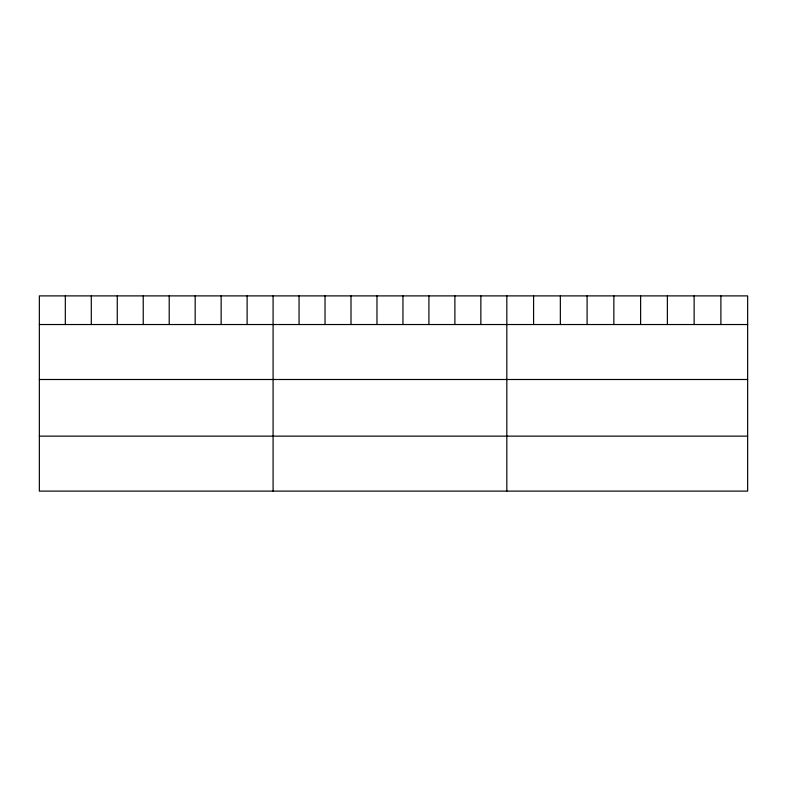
<?xml version="1.0" encoding="UTF-8"?>
<svg xmlns="http://www.w3.org/2000/svg" width="787" height="787" viewBox="0 0 787 787"><rect width="100%" height="100%" fill="white"/><g stroke="black" fill="none" stroke-linecap="round" stroke-linejoin="round"><path stroke-width="1.18" d="M747.65 324.529L747.65 491.108L39.35 491.108L39.35 295.892L747.65 295.892L747.65 324.529L39.35 324.529M39.35 379.501L747.65 379.501M39.35 436.136L747.65 436.136M720.892 295.892L720.892 324.529M694.134 295.892L694.134 324.529M667.376 295.892L667.376 324.529M640.618 295.892L640.618 324.529M613.86 295.892L613.86 324.529M587.102 295.892L587.102 324.529M560.344 295.892L560.344 324.529M533.586 295.892L533.586 324.529M506.828 295.892L506.828 491.108M480.857 295.892L480.857 324.529M454.886 295.892L454.886 324.529M428.915 295.892L428.915 324.529M402.944 295.892L402.944 324.529M376.973 295.892L376.973 324.529M351.002 295.892L351.002 324.529M325.031 295.892L325.031 324.529M299.06 295.892L299.06 324.529M273.089 295.892L273.089 491.108M247.118 295.892L247.118 324.529M221.147 295.892L221.147 324.529M195.176 295.892L195.176 324.529M169.205 295.892L169.205 324.529M143.234 295.892L143.234 324.529M117.263 295.892L117.263 324.529M91.292 295.892L91.292 324.529M65.321 295.892L65.321 324.529"/></g></svg>
